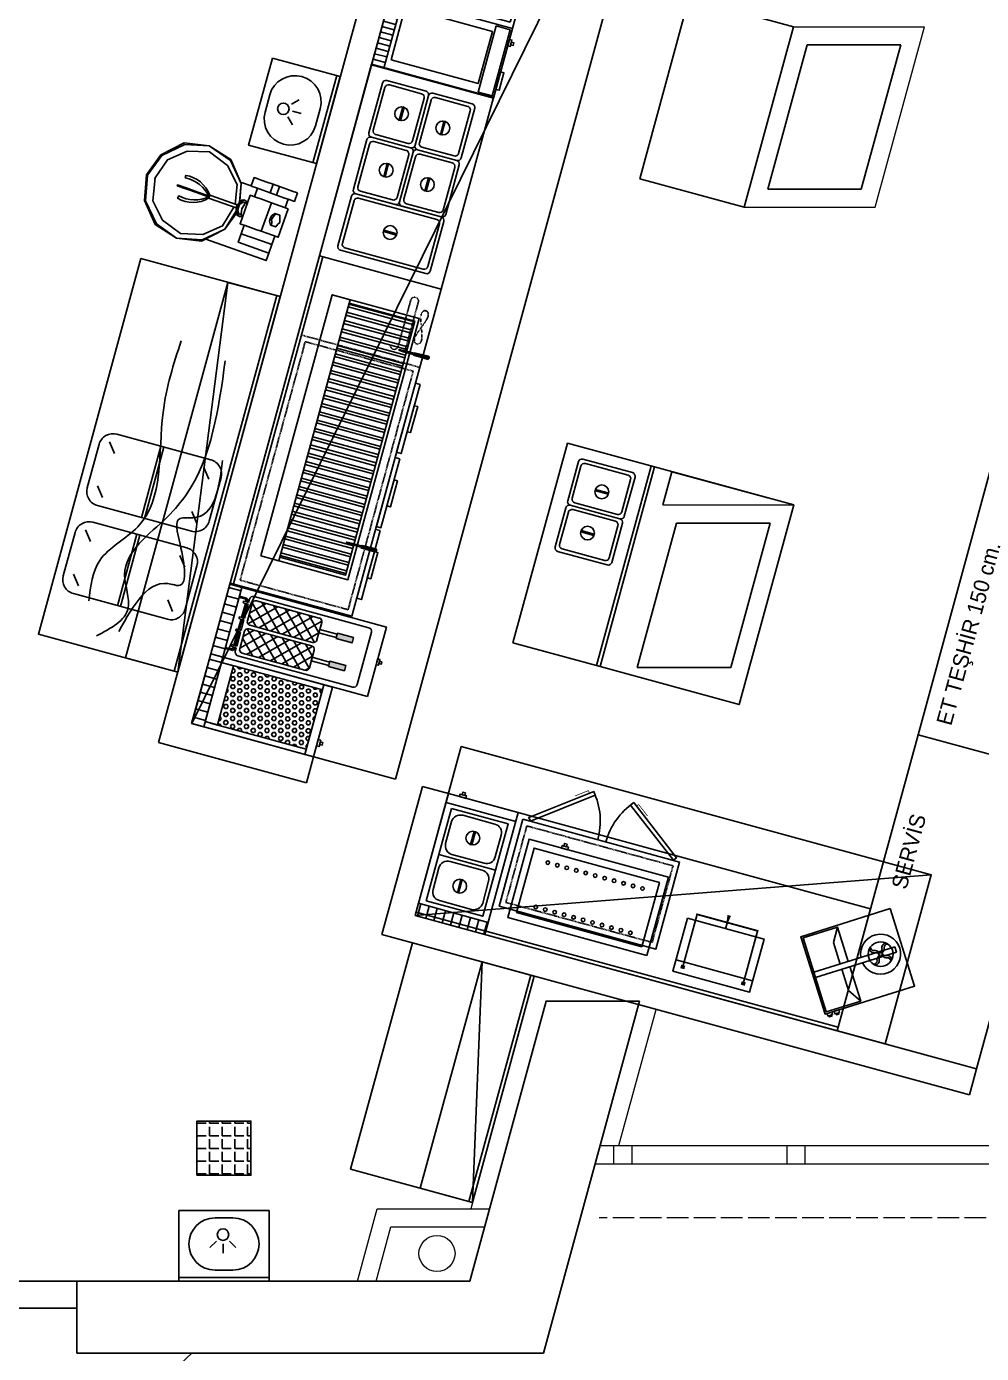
# Model space of a CAD drawing. Header units: millimetres. Extents: x 24907 to 30960, y 3978 to 9944.
# Drawn here: x 27690 to 28219, y 7959 to 8694 of the extents above; entities that cross this region are included whole.
import ezdxf
from ezdxf.enums import TextEntityAlignment as Align

# ---------------------------------------------------------------- set-up
doc = ezdxf.new("R2010")
doc.units = ezdxf.units.MM
for name, pattern in [('ACAD_ISO02W100', [15, 12, -3]), ('DASHED', [0.75, 0.5, -0.25]), ('DOT', [6.35, 0, -6.35])]:
    doc.linetypes.add(name, pattern=pattern)
for name, color, linetype, lineweight in [('dv', 1, 'Continuous', 20), ('iz', 241, 'DOT', 13), ('kl', 5, 'Continuous', 25), ('kpl', 210, 'Continuous', 13), ('PN', 90, 'Continuous', 9), ('yagmuriniş', 70, 'Continuous', 9)]:
    doc.layers.add(name, color=color, linetype=linetype, lineweight=lineweight)
doc.layers.add('HG-001 Duvar', color=6, linetype='Continuous')
doc.layers.add('S2000-002 Çizgi', color=7, linetype='Continuous')
doc.styles.add('TAKSİM', font='GOTHIC.TTF', dxfattribs={"height": 20})
pattern_1 = [(45, (-3543.4763, -4976.5224), (-3.367596, 3.367596), []), (135, (-3543.4763, -4976.5224), (-3.367596, -3.367596), [])]

# ---------------------------------------------------------------- blocks, each defined once
blk = doc.blocks.new('A$C65ED232B')
at = {"layer": 'S2000-002 Çizgi', "linetype": 'ByBlock', "flags": 128}
for points in [[(77.3, 42.7), (72.9, 57.8), (58.7, 73), (39.1, 77.4), (19.6, 73), (5.3, 57.8), (0, 38.2), (5.3, 19.6), (19.6, 4.4), (39.1, 0), (20.5, 5.3), (6.2, 19.6), (0.9, 38.2), (6.2, 57.8), (20.5, 72), (39.1, 77.4), (58.7, 72), (72.9, 57.8), (76.4, 41.8)], [(7.1, 38.2), (11.5, 56), (24, 67.6), (40.9, 73), (57.8, 67.6), (70.2, 56)], [(86.3, 57.8), (86.3, 56.9)], [(112, 56.9), (104, 56.9), (94.2, 56.9), (86.3, 56.9)], [(112, 56.9), (104, 56.9), (94.2, 56.9), (86.3, 56.9)], [(112, 57.8), (112, 56.9)], [(76.4, 38.2), (77.3, 40.9), (78.2, 43.6), (80.9, 44.5), (79.1, 44.5), (77.3, 43.6), (76.4, 40.9), (75.5, 38.2)], [(77.3, 38.2), (77.3, 40), (79.1, 42.7), (80.9, 42.7)], [(82.7, 31.1), (80.9, 33.8), (80, 38.2), (80.9, 41.8), (82.7, 44.5)], [(81.8, 43.6), (80.9, 44.5)], [(82.7, 25.8), (83.5, 25.8), (87.1, 25.8), (91.6, 25.8), (96, 25.8), (100.5, 25.8), (100.5, 49.8), (114.7, 49.8), (100.5, 49.8), (96, 49.8), (91.6, 49.8), (87.1, 49.8), (83.5, 49.8), (82.7, 49.8)], [(100.5, 49.8), (96, 49.8), (91.6, 49.8), (87.1, 49.8), (83.5, 49.8), (82.7, 49.8), (82.7, 25.8), (83.5, 25.8), (87.1, 25.8), (91.6, 25.8), (96, 25.8), (100.5, 25.8)], [(108.5, 32.9), (110.2, 32.9), (111.1, 35.6), (112, 38.2), (111.1, 40), (110.2, 42.7), (108.5, 42.7), (106.7, 42.7), (105.8, 42.7), (104, 40), (104, 38.2), (104, 35.6), (105.8, 32.9), (106.7, 32.9)], [(108.5, 42.7), (106.7, 42.7), (105.8, 40), (104.9, 38.2)], [(114.7, 25.8), (114.7, 49.8)], [(70.2, 21.4), (57.8, 9.8), (40.9, 4.4), (24, 9.8), (11.5, 21.4), (7.1, 38.2), (7.1, 39.1)], [(25.8, 37.4), (32.9, 37.4), (42.7, 37.4), (52.5, 37.4), (42.7, 37.4), (32.9, 37.4), (25.8, 37.4), (25.8, 38.2)], [(76.4, 33.8), (72.9, 19.6), (58.7, 5.3), (39.1, 0), (58.7, 4.4), (72.9, 19.6), (76.4, 32.9)], [(75.5, 39.1), (53.3, 39.1), (52.5, 39.1), (52.5, 38.2), (52.5, 37.4), (52.5, 36.5), (53.3, 36.5), (75.5, 36.5)], [(75.5, 37.4), (75.5, 38.2), (76.4, 34.7), (77.3, 32), (79.1, 31.1), (80.9, 31.1), (78.2, 32), (77.3, 34.7), (76.4, 38.2), (76.4, 37.4)], [(80.9, 32.9), (79.1, 32.9), (77.3, 35.6), (77.3, 38.2), (77.3, 37.4)], [(80, 38.2), (80, 37.4)], [(80.9, 31.1), (81.8, 32)], [(106.7, 32.9), (105.8, 35.6), (104.9, 38.2), (104.9, 37.4)], [(80.9, 18.7), (81.8, 18.7), (85.4, 18.7), (90.7, 18.7), (96.9, 18.7), (102.2, 18.7), (108.5, 18.7), (113.8, 18.7), (116.5, 18.7), (117.3, 18.7), (116.5, 18.7), (113.8, 18.7), (108.5, 18.7), (102.2, 18.7)], [(96.9, 11.6), (96.9, 18.7), (90.7, 18.7), (85.4, 18.7), (81.8, 18.7), (80.9, 18.7), (80.9, 11.6), (81.8, 11.6), (85.4, 11.6), (90.7, 11.6), (96.9, 11.6), (102.2, 11.6), (108.5, 11.6), (113.8, 11.6), (116.5, 11.6)], [(80.9, 11.6), (81.8, 11.6), (85.4, 11.6), (90.7, 11.6), (96.9, 11.6), (102.2, 11.6)], [(116.5, 11.6), (113.8, 11.6), (108.5, 11.6), (102.2, 11.6), (102.2, 18.7), (96.9, 18.7)], [(117.3, 11.6), (117.3, 18.7)]]:
    blk.add_lwpolyline(points, dxfattribs=at)
for points in [[(61.3, 70.3), (112, 70.3)], [(86.3, 56.9), (86.3, 64), (112, 64), (112, 56.9), (112, 64), (86.3, 64)], [(112, 70.3), (112, 64)], [(73.8, 39.1), (70.2, 56)], [(86.3, 56.9), (86.3, 57.8)], [(86.3, 49.8), (86.3, 56.9)], [(112, 56.9), (112, 57.8)], [(112, 56.9), (112, 49.8)], [(25.8, 38.2), (32.9, 38.2), (42.7, 38.2), (52.5, 38.2), (42.7, 38.2), (32.9, 38.2)], [(70.2, 21.4), (73.8, 36.5)], [(108.5, 32.9), (106.7, 32.9)], [(86.3, 18.7), (86.3, 25.8)], [(114.7, 25.8), (100.5, 25.8)], [(112, 25.8), (112, 18.7)], [(80.9, 18.7), (72.9, 18.7)], [(117.3, 11.6), (116.5, 11.6)]]:
    blk.add_lwpolyline(points, close=True, dxfattribs=at)
for points in [[(52.5, 39.1), (52.5, 37.8, 0.235134), (29.6, 45.4), (29.3, 47.4, -0.269873)], [(52.5, 36.5), (52.5, 37.8, -0.235134), (29.6, 30.2), (29.3, 28.2, 0.269873)]]:
    blk.add_lwpolyline(points, format="xyb", close=True, dxfattribs=at)
blk = doc.blocks.new('A$C44ED2BE3')
for p, q in [((5.1, 64.76), (10.67, 60.43)), ((30.47, 64.76), (36.04, 60.43)), ((0, 36.71), (41, 36.71)), ((0, 35), (41, 35)), ((5.1, 10.65), (10.67, 6.33)), ((30.47, 10.65), (36.04, 6.33))]:
    blk.add_line(p, q)
blk.add_lwpolyline([(8, 0), (33, 0, 0.414214), (41, 8), (41, 62, 0.414214), (33, 70), (8, 70, 0.414214), (0, 62), (0, 8, 0.414214)], format="xyb", close=True)
blk = doc.blocks.new('A$C23AD12AD')
at = {"layer": 'S2000-002 Çizgi'}
for p, q in [((0, 39), (50, 39)), ((0, 37), (50, 37)), ((20.08, 33), (29.92, 33)), ((25.53, 18.48), (25.53, 23.48)), ((21.86, 16.96), (18.33, 20.5)), ((29.2, 16.96), (32.74, 20.5)), ((0, 0), (50, 0)), ((20.08, 4), (29.92, 4))]:
    blk.add_line(p, q, dxfattribs=at)
blk.add_lwpolyline([(0, 0), (50, 0), (50, 39), (0, 39)], close=True, dxfattribs=at)
blk.add_circle((25.53, 13.29), 3.19, dxfattribs=at)
for centre, start, end in [((20.08, 18.5), 90, 270), ((29.92, 18.5), 270, 90)]:
    blk.add_arc(centre, 14.5, start, end, dxfattribs=at)
blk = doc.blocks.new('A$C2833593F')
at = {"layer": 'S2000-002 Çizgi'}
for points in [[(0, 0), (45, 0), (45, 52), (0, 52)], [(21, 4), (24, 4), (24, 51), (21, 51)], [(45, 48.12), (46.47, 48.12), (46.47, 50.79), (45, 50.79)], [(45, 44.09), (46.47, 44.09), (46.47, 46.76), (45, 46.76)], [(46.47, 48.79), (47.2, 48.79), (47.2, 50.12), (46.47, 50.12)], [(46.47, 44.75), (47.2, 44.75), (47.2, 46.09), (46.47, 46.09)]]:
    blk.add_lwpolyline(points, close=True, dxfattribs=at)
for points in [[(24, 31), (44, 31), (44, 51), (1, 51), (1, 31), (21, 31)], [(1, 31), (8.58, 35.72), (21, 35.72)], [(44, 31), (36.42, 35.72), (24, 35.72)]]:
    blk.add_lwpolyline(points, dxfattribs=at)
for points in [[(17.15, 16.88, -0.42543), (19.51, 15.65, 0.337252), (21.61, 13.3, -0.475845)], [(17.58, 17.47, -0.499875), (20.84, 15.4, 0.298072), (22.16, 13.65, 0.325205)], [(26.7, 18.03, -0.42543), (25.46, 15.67, 0.337252), (23.12, 13.57, -0.475845)], [(27.29, 17.61, -0.499875), (25.22, 14.34, 0.298072), (23.47, 13.02, 0.325205)], [(17.71, 7.76, -0.499875), (19.78, 11.03, 0.298072), (21.53, 12.34, 0.325205)], [(18.3, 7.33, -0.42543), (19.54, 9.69, 0.337252), (21.88, 11.79, -0.475845)], [(27.42, 7.89, -0.499875), (24.15, 9.96, 0.298072), (22.84, 11.71, 0.325205)], [(27.85, 8.48, -0.42543), (25.49, 9.72, 0.337252), (23.39, 12.07, -0.475845)]]:
    blk.add_lwpolyline(points, format="xyb", dxfattribs=at)
at = {"layer": 'S2000-002 Çizgi', "const_width": 0.25}
blk.add_lwpolyline([(22.24, 12.41, 1), (22.76, 12.95, 1)], format="xyb", close=True, dxfattribs=at)
at = {"layer": 'S2000-002 Çizgi'}
for radius in [6.87, 1.04]:
    blk.add_circle((22.5, 12.68), radius, dxfattribs=at)
blk.add_arc((22.5, 12.68), 11.09, 97.76914, 82.22282, dxfattribs=at)
blk = doc.blocks.new('A$C1290354C')
for points in [[(0, 0), (80, 0), (80, 45), (0, 45)], [(4, 4), (76, 4), (76, 41), (4, 41)]]:
    blk.add_lwpolyline(points, close=True)
for centre in [(12.19, 35.24), (17.63, 35.24), (23.07, 35.24), (28.5, 35.24), (33.94, 35.24), (39.38, 35.24), (44.81, 35.24), (50.25, 35.24), (55.68, 35.24), (61.12, 35.24), (66.56, 35.24), (12.19, 9.76), (17.63, 9.76), (23.07, 9.76), (28.5, 9.76), (33.94, 9.76), (39.38, 9.76), (44.81, 9.76), (50.25, 9.76), (55.68, 9.76), (61.12, 9.76), (66.56, 9.76)]:
    blk.add_circle(centre, 1)
at = {"layer": 'S2000-002 Çizgi'}
for points in [[(61.43, 45), (57.78, 45), (57.78, 46.46), (61.43, 46.46)], [(60.46, 46.46), (59, 46.46), (59, 47.92), (60.46, 47.92)]]:
    blk.add_lwpolyline(points, close=True, dxfattribs=at)
blk = doc.blocks.new('A$C67BA2794')
at = {"layer": 'S2000-002 Çizgi'}
blk.add_lwpolyline([(0, 7.57), (44, 7.57), (44, 38.03), (0, 38.03)], close=True, dxfattribs=at)
blk.add_lwpolyline([(44, 31.48), (0, 31.48)], dxfattribs=at)
for points, const_width in [([(3.46, 34.35), (5.8, 34.35)], 2), ([(4.63, 34.03), (4.63, 4.11), (22, 4.11)], 1), ([(39.37, 34.03), (39.37, 4.11), (22, 4.11)], 1), ([(40.54, 34.35), (38.2, 34.35)], 2)]:
    blk.add_lwpolyline(points, dxfattribs=dict(at, const_width=const_width))
blk.add_lwpolyline([(21.94, 7.48, 1, 1, 0), (21.94, 3.72, 1, 2, 0), (21.94, 0, 2, 2, 0)], format="xyseb", dxfattribs=at)
blk = doc.blocks.new('A$C1D5611CB')
at = {"layer": 'S2000-002 Çizgi'}
h = blk.add_hatch(dxfattribs=at)
h.set_pattern_fill('ANSI31', color=256, scale=1.5, angle=45, style=0)
h.set_pattern_definition([(90, (-3928.432, -4962.946), (-4.7625, 9e-16), [])])
h.paths.add_polyline_path([(40, 65.92), (40, 72.92), (0, 72.92), (0, 65.92)])
blk.add_line((0, 7.92), (40, 7.92), dxfattribs=at)
for points in [[(0, 2.92), (40, 2.92), (40, 72.92), (0, 72.92)], [(0, 72.92), (40, 72.92), (40, 65.92), (0, 65.92)], [(3.75, 63.42), (3.75, 36.92), (36.25, 36.92), (36.25, 63.42)], [(19.93, 46.98), (19.93, 54.48), (19.18, 54.48), (19.18, 46.98)], [(3.75, 10.42), (3.75, 36.92), (36.25, 36.92), (36.25, 10.42)], [(19.93, 26.85), (19.93, 19.36), (19.18, 19.36), (19.18, 26.85)], [(9.94, 2.92), (6.3, 2.92), (6.3, 1.46), (9.94, 1.46)], [(8.98, 1.46), (7.52, 1.46), (7.52, 0), (8.98, 0)]]:
    blk.add_lwpolyline(points, close=True, dxfattribs=at)
for points in [[(5.75, 56.42), (5.75, 43.92, 0.414214), (10.75, 38.92), (29.25, 38.92, 0.414214), (34.25, 43.92), (34.25, 56.42, 0.414214), (29.25, 61.42), (10.75, 61.42, 0.414214)], [(5.75, 17.42), (5.75, 29.92, -0.414214), (10.75, 34.92), (29.25, 34.92, -0.414214), (34.25, 29.92), (34.25, 17.42, -0.414214), (29.25, 12.42), (10.75, 12.42, -0.414214)]]:
    blk.add_lwpolyline(points, format="xyb", close=True, dxfattribs=at)
for centre in [(19.53, 50.73), (19.53, 23.11)]:
    blk.add_circle(centre, 3.82, dxfattribs=at)
blk = doc.blocks.new('A$C22C17020')
at = {"layer": 'S2000-002 Çizgi'}
for points in [[(125.12, 38.75), (125.12, 88.75), (35.12, 88.75), (35.12, 38.75)], [(68.38, 13.67), (37.36, 36.89), (38.75, 38.75), (69.78, 15.53)], [(91.38, 13.54), (122.29, 36.89), (120.89, 38.75), (89.97, 15.39)]]:
    blk.add_lwpolyline(points, close=True, dxfattribs=at)
at = {"layer": 'S2000-002 Çizgi', "linetype": 'DASHED'}
blk.add_lwpolyline([(122.12, 85.75), (38.12, 85.75), (38.12, 41.75), (122.12, 41.75)], close=True, dxfattribs=at)
at = {"layer": 'S2000-002 Çizgi'}
blk.add_lwpolyline([(125.12, 86.75), (125.12, 38.75)], dxfattribs=at)
at = {"layer": 'S2000-002 Çizgi', "const_width": 0.387}
for points in [[(66.34, 15.2), (65.44, 14), (60.32, 17.84), (59.01, 18.82)], [(93.41, 15.07), (94.31, 13.88), (99.42, 17.74), (100.73, 18.72)]]:
    blk.add_lwpolyline(points, dxfattribs=at)
at = {"layer": 'S2000-002 Çizgi'}
for centre, start, end in [((38.75, 38.75), 319.75503, 0), ((120.89, 38.75), 180, 220.50921)]:
    blk.add_arc(centre, 38.75, start, end, dxfattribs=at)
blk = doc.blocks.new('A$C3BAA747B')
at = {"layer": 'S2000-002 Çizgi'}
h = blk.add_hatch(dxfattribs=at)
h.set_pattern_fill('ANSI32', color=256, scale=0.5, angle=45, style=0)
h.set_pattern_definition([(90, (-7467.904, -3208.932), (-4.7625, 9e-16), []), (90, (-7466.3166, -3207.3445), (-4.7625, 9e-16), [])])
h.paths.add_polyline_path([(173, 12.99), (173, 50.7), (27.05, 50.7), (27.05, 12.99)])
h = blk.add_hatch(dxfattribs=at)
h.set_pattern_fill('ANSI32', color=256, style=0)
h.set_pattern_definition([(135, (4305.5826, -7757.06716), (0.265165043, 0.265165043), []), (135, (4305.40583, -7757.06716), (0.265165043, 0.265165043), [])])
h.paths.add_polyline_path([(43.98, 7.9), (45.36, 7.9), (45.39, 6.9), (43.95, 6.9)])
h.paths.add_polyline_path([(44.01, 8.72), (44.32, 8.72), (44.32, 14.52), (44.41, 15.9), (44.93, 15.9), (45.02, 14.52), (45.02, 8.72), (45.33, 8.72), (45.36, 7.9), (43.98, 7.9)])
h.paths.add_polyline_path([(43.88, 4.9), (45.46, 4.9), (45.6, 0.76, -0.437405), (44.9, 0), (44.44, 0, -0.437405), (43.74, 0.76)])
h.paths.add_polyline_path([(43.95, 6.9), (45.39, 6.9), (45.46, 4.9), (43.88, 4.9)])
h.paths.add_polyline_path([(44.48, 17.19), (44.86, 17.19), (44.93, 15.9), (44.41, 15.9)])
h = blk.add_hatch(dxfattribs=at)
h.set_pattern_fill('ANSI32', color=256, style=0)
h.set_pattern_definition([(45, (-4105.58263, -7757.06716), (-0.265165043, 0.265165043), []), (45, (-4105.40585, -7757.06716), (-0.265165043, 0.265165043), [])])
h.paths.add_polyline_path([(156.02, 7.9), (154.64, 7.9), (154.61, 6.9), (156.05, 6.9)])
h.paths.add_polyline_path([(155.99, 8.72), (155.68, 8.72), (155.68, 14.52), (155.59, 15.9), (155.07, 15.9), (154.98, 14.52), (154.98, 8.72), (154.67, 8.72), (154.64, 7.9), (156.02, 7.9)])
h.paths.add_polyline_path([(156.12, 4.9), (154.54, 4.9), (154.4, 0.76, 0.437405), (155.1, 0), (155.56, 0, 0.437405), (156.26, 0.76)])
h.paths.add_polyline_path([(156.05, 6.9), (154.61, 6.9), (154.54, 4.9), (156.12, 4.9)])
h.paths.add_polyline_path([(155.52, 17.19), (155.14, 17.19), (155.07, 15.9), (155.59, 15.9)])
for p, q in [((44.32, 14.52), (44.48, 17.19)), ((44.85, 17.19), (44.48, 17.19)), ((44.49, 17.19), (44.86, 17.19)), ((45.02, 14.52), (44.86, 17.19)), ((154.98, 14.52), (155.14, 17.19)), ((155.51, 17.19), (155.14, 17.19)), ((155.15, 17.19), (155.52, 17.19)), ((155.68, 14.52), (155.52, 17.19)), ((43.74, 0.76), (44.01, 8.72)), ((44.01, 8.72), (44.32, 8.72)), ((44.32, 8.72), (44.32, 14.52)), ((45.02, 8.72), (45.02, 14.52)), ((45.02, 8.72), (45.33, 8.72)), ((45.33, 8.72), (45.02, 8.72)), ((45.33, 8.72), (45.6, 0.76)), ((45.6, 0.76), (45.33, 8.72)), ((154.4, 0.76), (154.67, 8.72)), ((154.67, 8.72), (154.4, 0.76)), ((154.67, 8.72), (154.98, 8.72)), ((154.98, 8.72), (154.67, 8.72)), ((154.98, 8.72), (154.98, 14.52)), ((155.68, 8.72), (155.68, 14.52)), ((155.99, 8.72), (155.68, 8.72)), ((156.26, 0.76), (155.99, 8.72)), ((44.9, 0), (44.44, 0)), ((44.44, 0), (44.9, 0)), ((155.56, 0), (155.1, 0)), ((155.1, 0), (155.56, 0))]:
    blk.add_line(p, q, dxfattribs=at)
for points in [[(25, 60.99), (175, 60.99), (175, 10.99), (25, 10.99)], [(25, 60.99), (175, 60.99), (175, 50.7), (25, 50.7)], [(27.05, 50.7), (173, 50.7), (173, 12.99), (27.05, 12.99)]]:
    blk.add_lwpolyline(points, close=True, dxfattribs=at)
for centre, start, end in [((44.44, 0.71), 175.50083, 270), ((44.9, 0.71), 270, 4.49917), ((44.9, 0.71), 270, 4.49917), ((155.1, 0.71), 175.50083, 270), ((155.1, 0.71), 175.50083, 270), ((155.56, 0.71), 270, 4.49917)]:
    blk.add_arc(centre, 0.706, start, end, dxfattribs=at)
blk = doc.blocks.new('A$C604B7618')
at = {"layer": 'S2000-002 Çizgi'}
blk.add_lwpolyline([(0, 30.57), (30.57, 30.57), (30.57, 0), (0, 0), (0, 30.57)], dxfattribs=at)
blk.add_lwpolyline([(15.55, 29.52), (15.55, 23.44, -0.414214), (15.34, 23.23), (15.23, 23.23, -0.414214), (15.02, 23.44), (15.02, 29.52), (2.68, 29.52, 0.668179), (2.31, 28.63), (10.81, 20.13, -0.810443), (10.38, 19.82), (1.59, 28.61, 0.668179), (1.05, 28.39), (1.05, 15.55), (7.13, 15.55, -0.414214), (7.34, 15.34), (7.34, 15.23, -0.414214), (7.13, 15.02), (1.05, 15.02), (1.05, 2.68, 0.668179), (1.94, 2.31), (10.43, 10.81, -0.810443), (10.75, 10.38), (1.96, 1.59, 0.668179), (2.18, 1.05), (15.02, 1.05), (15.02, 7.13, -0.414214), (15.23, 7.34), (15.34, 7.34, -0.414214), (15.55, 7.13), (15.55, 1.05), (27.88, 1.05, 0.668179), (28.26, 1.94), (19.76, 10.43, -0.810443), (20.19, 10.75), (28.98, 1.96, 0.668179), (29.52, 2.18), (29.52, 15.02), (23.44, 15.02, -0.414214), (23.23, 15.23), (23.23, 15.34, -0.414214), (23.44, 15.55), (29.52, 15.55), (29.52, 28.39, 0.668179), (28.98, 28.61), (20.19, 19.82, -0.810443), (19.76, 20.13), (28.26, 28.63, 0.668179), (27.88, 29.52)], format="xyb", close=True, dxfattribs=at)
for radius in [10.75, 5.66, 2.6]:
    blk.add_circle((15.28, 13.8), radius, dxfattribs=at)
blk = doc.blocks.new('A$C75D42FA3')
at = {"layer": 'S2000-002 Çizgi'}
h = blk.add_hatch(dxfattribs=at)
h.set_pattern_fill('ANSI31', color=256, scale=1.5, angle=45, style=0)
h.set_pattern_definition([(90, (-2508.419, -6411.801), (-4.7625, 9e-16), [])])
h.paths.add_polyline_path([(40, 66.92), (40, 73.92), (0, 73.92), (0, 66.92)])
for points in [[(0, 3.92), (40, 3.92), (40, 73.92), (0, 73.92)], [(40, 66.92), (0, 66.92), (0, 73.92), (40, 73.92)], [(3, 5.92), (37, 5.92), (37, 66.92), (3, 66.92)], [(16.98, 2.92), (13.33, 2.92), (13.33, 1.46), (16.98, 1.46)], [(16.01, 1.46), (14.55, 1.46), (14.55, 0), (16.01, 0)], [(23.02, 2.92), (26.67, 2.92), (26.67, 1.46), (23.02, 1.46)], [(23.99, 1.46), (25.45, 1.46), (25.45, 0), (23.99, 0)]]:
    blk.add_lwpolyline(points, close=True, dxfattribs=at)
at = {"layer": 'S2000-002 Çizgi', "xscale": -0.8999999999996362, "yscale": 0.8999999999996362, "zscale": 0.9}
blk.add_blockref('A$C604B7618', (34, 37.4), dxfattribs=at)
at = {"layer": 'S2000-002 Çizgi', "xscale": 0.8999999999996362, "yscale": 0.8999999999996362, "zscale": 0.8999999999996362, "rotation": 180}
blk.add_blockref('A$C604B7618', (34, 36.06), dxfattribs=at)
blk = doc.blocks.new('A$C10DD08F9')
at = {"layer": 'S2000-002 Çizgi'}
h = blk.add_hatch(dxfattribs=at)
h.set_pattern_fill('ANSI31', color=256, scale=1.5, angle=45, style=0)
h.set_pattern_definition([(90, (-3928.432, -4962.946), (-4.7625, 9e-16), [])])
h.paths.add_polyline_path([(40, 65.92), (40, 72.92), (0, 72.92), (0, 65.92)])
h = blk.add_hatch(dxfattribs=at)
h.set_pattern_fill('HEX', color=256, scale=0.4, angle=45, style=0)
h.set_pattern_definition([(45, (-4118.8184, -4991.2078), (-1.5554256, 1.5554256), [1.27, -2.54]), (165, (-4118.8184, -4991.2078), (-0.5693253, -2.1247509), [1.27, -2.54]), (105, (-4117.9204, -4990.3098), (-2.1247509, -0.5693253), [1.27, -2.54])])
h.paths.add_polyline_path([(37, 58.92), (3, 58.92), (3, 7.92), (37, 7.92)])
blk.add_line((0, 7.92), (40, 7.92), dxfattribs=at)
for points in [[(0, 2.92), (40, 2.92), (40, 72.92), (0, 72.92)], [(0, 72.92), (40, 72.92), (40, 65.92), (0, 65.92)], [(3, 58.92), (37, 58.92), (37, 65.92), (3, 65.92)], [(9.94, 2.92), (6.3, 2.92), (6.3, 1.46), (9.94, 1.46)], [(8.98, 1.46), (7.52, 1.46), (7.52, 0), (8.98, 0)]]:
    blk.add_lwpolyline(points, close=True, dxfattribs=at)
blk.add_lwpolyline([(3, 62.92), (3, 7.92), (37, 7.92), (37, 62.92)], dxfattribs=at)
blk = doc.blocks.new('A$C606A0E10')
at = {"layer": 'S2000-002 Çizgi'}
h = blk.add_hatch(dxfattribs=at)
h.set_pattern_fill('ANSI31', color=256, scale=25, angle=45, style=0)
h.set_pattern_definition([(90, (-3683, -7890.5476), (-3.125, 7e-16), [])])
h.paths.add_polyline_path([(0, 72.92), (0, 65.92), (40, 65.92), (40, 72.92)])
for points in [[(0, 2.92), (40, 2.92), (40, 72.92), (0, 72.92)], [(0, 72.92), (40, 72.92), (40, 65.92), (0, 65.92)], [(5.53, 63.21), (35.53, 63.21), (35.53, 13.21), (5.53, 13.21)], [(1, 11.92), (39, 11.92), (39, 3.92), (1, 3.92)], [(5, 2.92), (15, 2.92), (15, 0.92), (5, 0.92)], [(30.06, 2.92), (33.7, 2.92), (33.7, 1.46), (30.06, 1.46)], [(31.02, 1.46), (32.48, 1.46), (32.48, 0), (31.02, 0)]]:
    blk.add_lwpolyline(points, close=True, dxfattribs=at)
blk = doc.blocks.new('A$C537127FE')
at = {"layer": 'S2000-002 Çizgi'}
h = blk.add_hatch(dxfattribs=at)
h.set_pattern_fill('ANSI31', color=256, scale=1.5, angle=45, style=0)
h.set_pattern_definition([(90, (-3458.603, -4973.7387), (-4.7625, 9e-16), [])])
h.paths.add_polyline_path([(0, 92.62), (0, 85.62), (40, 85.62), (40, 92.62)])
h = blk.add_hatch(color=256, dxfattribs=at)
h.paths.add_polyline_path([(35, 81.8), (35, 82.44), (35, 85.62), (34.36, 85.62), (34.36, 82.44, -0.414214), (33.36, 81.44), (33, 81.44), (33, 80.8), (34, 80.8, 0.414214)])
h.paths.add_polyline_path([(32, 81.44), (24, 81.44), (24, 80.8), (32, 80.8)])
h.paths.add_polyline_path([(23, 81.44), (17, 81.44), (17, 80.8), (23, 80.8)])
h.paths.add_polyline_path([(16, 81.44), (8, 81.44), (8, 80.8), (16, 80.8)])
h.paths.add_polyline_path([(5.64, 82.44), (5.64, 85.62), (5, 85.62), (5, 81.8, 0.414214), (6, 80.8), (6.64, 80.8), (7, 80.8), (7, 81.44), (6.64, 81.44, -0.414214)])
h = blk.add_hatch(dxfattribs=at)
h.set_pattern_fill('ANSI37', color=256, scale=1.5, style=0)
h.set_pattern_definition(pattern_1)
h.paths.add_polyline_path([(19, 75.84, 0.414214), (17, 77.84), (7, 77.84, 0.414214), (5, 75.84), (5, 39.84, 0.414214), (7, 37.84), (17, 37.84, 0.414214), (19, 39.84)])
h = blk.add_hatch(dxfattribs=at)
h.set_pattern_fill('ANSI37', color=256, scale=1.5, style=0)
h.set_pattern_definition(pattern_1)
h.paths.add_polyline_path([(35, 75.84, 0.414214), (33, 77.84), (23, 77.84, 0.414214), (21, 75.84), (21, 39.84, 0.414214), (23, 37.84), (33, 37.84, 0.414214), (35, 39.84)])
for points in [[(10.49, 27.84), (13.51, 27.84), (13.51, 18.68), (10.49, 18.68)], [(26.49, 27.84), (29.51, 27.84), (29.51, 18.68), (26.49, 18.68)]]:
    blk.add_hatch(color=256, dxfattribs=at).paths.add_polyline_path(points)
for p, q in [((5, 81.8), (5, 85.62)), ((5, 85.62), (5.64, 85.62)), ((5.64, 85.62), (5.64, 82.44)), ((6.64, 81.44), (7, 81.44)), ((7, 79.84), (7, 82.32)), ((8, 79.84), (8, 82.32)), ((8, 81.44), (16, 81.44)), ((16, 79.84), (16, 82.32)), ((17, 79.84), (17, 82.32)), ((17, 81.44), (23, 81.44)), ((23, 79.84), (23, 82.32)), ((24, 79.84), (24, 82.32)), ((24, 81.44), (32, 81.44)), ((32, 79.84), (32, 82.32)), ((33, 79.84), (33, 82.32)), ((33, 81.44), (33.36, 81.44)), ((34.36, 85.62), (34.36, 82.44)), ((35, 85.62), (34.36, 85.62)), ((35, 82.44), (35, 85.62)), ((35, 82.44), (35, 81.8)), ((6.64, 80.8), (6, 80.8)), ((7, 80.8), (6.64, 80.8)), ((16, 80.8), (8, 80.8)), ((23, 80.8), (17, 80.8)), ((32, 80.8), (24, 80.8)), ((34, 80.8), (33, 80.8))]:
    blk.add_line(p, q, dxfattribs=at)
for points in [[(0, 2.62), (40, 2.62), (40, 92.62), (0, 92.62)], [(0, 92.62), (40, 92.62), (40, 85.62), (0, 85.62)], [(11, 37.84), (11, 27.84), (13, 27.84), (13, 37.84)], [(29, 37.84), (29, 27.84), (27, 27.84), (27, 37.84)], [(10.49, 27.84), (13.51, 27.84), (13.51, 18.68), (10.49, 18.68)], [(26.49, 27.84), (29.51, 27.84), (29.51, 18.68), (26.49, 18.68)], [(18.36, 2.62), (21.64, 2.62), (21.64, 1.31), (18.36, 1.31)], [(19.34, 1.31), (20.66, 1.31), (20.66, 0), (19.34, 0)]]:
    blk.add_lwpolyline(points, close=True, dxfattribs=at)
for points in [[(35, 9.84), (5, 9.84, -0.414214), (3, 11.84), (3, 77.84, -0.414214), (5, 79.84), (7, 79.84)], [(33, 79.84), (35, 79.84, -0.414214), (37, 77.84), (37, 11.84, -0.414214), (35, 9.84), (29, 9.84)]]:
    blk.add_lwpolyline(points, format="xyb", dxfattribs=at)
for points in [[(7, 77.84), (17, 77.84, -0.414214), (19, 75.84), (19, 39.84, -0.414214), (17, 37.84), (7, 37.84, -0.414214), (5, 39.84), (5, 75.84, -0.414214)], [(33, 77.84), (23, 77.84, 0.414214), (21, 75.84), (21, 39.84, 0.414214), (23, 37.84), (33, 37.84, 0.414214), (35, 39.84), (35, 75.84, 0.414214)]]:
    blk.add_lwpolyline(points, format="xyb", close=True, dxfattribs=at)
for points in [[(8, 79.84), (16, 79.84)], [(17, 79.84), (23, 79.84)], [(24, 79.84), (32, 79.84)]]:
    blk.add_lwpolyline(points, dxfattribs=at)
for centre, radius, start, end in [((6, 81.8), 1, 180, 270), ((6.64, 82.44), 1, 180, 270), ((7.5, 82.32), 0.5, 0, 180), ((16.5, 82.32), 0.5, 0, 180), ((23.5, 82.32), 0.5, 0, 180), ((32.5, 82.32), 0.5, 0, 180), ((33.36, 82.44), 1, 270, 0), ((34, 81.8), 1, 270, 0)]:
    blk.add_arc(centre, radius, start, end, dxfattribs=at)
blk = doc.blocks.new('A$C469D6A64')
at = {"layer": 'S2000-002 Çizgi'}
blk.add_line((188, 72.6), (0, 72.6), dxfattribs=at)
for points in [[(188, 4.6), (188, 74.6), (0, 74.6), (0, 4.6)], [(49.95, 1.96), (10.35, 1.96), (10.35, 4.6), (49.95, 4.6)], [(37.82, 1.96), (22.87, 1.96), (22.87, 0), (37.82, 0)], [(91.21, 1.96), (51.61, 1.96), (51.61, 4.6), (91.21, 4.6)], [(79.08, 1.96), (64.14, 1.96), (64.14, 0), (79.08, 0)], [(133.84, 1.96), (94.24, 1.96), (94.24, 4.6), (133.84, 4.6)], [(121.71, 1.96), (106.77, 1.96), (106.77, 0), (121.71, 0)]]:
    blk.add_lwpolyline(points, close=True, dxfattribs=at)
at = {"layer": 'S2000-002 Çizgi', "linetype": 'DASHED'}
blk.add_lwpolyline([(140, 69.6), (3, 69.6), (3, 7.6), (140, 7.6)], close=True, dxfattribs=at)
blk.add_lwpolyline([(143, 72.6), (143, 4.6)], dxfattribs=at)
for points in [[(177.67, 19.28), (151, 19.28, -1), (151, 23.63)], [(151, 14.93), (177.67, 14.93, 1), (177.67, 19.28)]]:
    blk.add_lwpolyline(points, format="xyb", dxfattribs=at)
at = {"layer": 'S2000-002 Çizgi', "linetype": 'DASHED', "ltscale": 0.1}
blk.add_lwpolyline([(171.56, 7.62), (170.1, 7.8), (168.4, 8.25), (166.54, 8.89), (164.59, 9.63), (162.64, 10.36), (160.78, 11), (159.07, 11.46), (157.62, 11.63), (156.47, 11.46), (155.66, 11), (155.17, 10.36), (155, 9.63), (155.17, 8.89), (155.66, 8.25), (156.47, 7.8), (157.62, 7.62), (159.07, 7.8), (160.78, 8.25), (162.64, 8.89), (164.59, 9.63), (166.54, 10.36), (168.4, 11), (170.1, 11.46), (171.56, 11.63), (172.7, 11.46), (173.52, 11), (174.01, 10.36), (174.17, 9.63), (174.01, 8.89), (173.52, 8.25), (172.7, 7.8)], close=True, dxfattribs=at)
blk = doc.blocks.new('A$C17F23A60')
at = {"layer": 'S2000-002 Çizgi'}
for points in [[(44.33, 48.74), (38.4, 27.04, -0.414214), (35.95, 25.63), (8.45, 33.14, -0.414214), (7.05, 35.6), (12.98, 57.3, -0.414214), (15.43, 58.71), (42.93, 51.2, -0.414214)], [(41.87, 47.34), (37, 29.49, -0.414214), (34.54, 28.09), (10.91, 34.54, -0.414214), (9.51, 37), (14.38, 54.85, -0.414214), (16.84, 56.25), (40.47, 49.8, -0.414214)], [(37.35, 23.18), (31.42, 1.47, -0.414214), (28.97, 0.07), (1.47, 7.58, -0.414214), (0.07, 10.03), (6, 31.74, -0.414214), (8.45, 33.14), (35.95, 25.63, -0.414214)], [(34.89, 21.78), (30.02, 3.93, -0.414214), (27.56, 2.53), (3.93, 8.98, -0.414214), (2.53, 11.44), (7.4, 29.28, -0.414214), (9.86, 30.69), (33.49, 24.23, -0.414214)]]:
    blk.add_lwpolyline(points, format="xyb", close=True, dxfattribs=at)
for points in [[(29.68, 39.94), (22.44, 41.91), (22.25, 41.19), (29.48, 39.22)], [(21.75, 17.12), (14.52, 19.09), (14.32, 18.37), (21.56, 16.4)]]:
    blk.add_lwpolyline(points, close=True, dxfattribs=at)
for centre in [(25.96, 40.54), (18.03, 17.72)]:
    blk.add_circle(centre, 3.82, dxfattribs=at)
blk = doc.blocks.new('A$C4383204F')
at = {"layer": 'S2000-002 Çizgi'}
for points in [[(51, 32.5), (2, 32.5, 0.414214), (0, 30.5), (0, 2, 0.414214), (2, 0), (51, 0, 0.414214), (53, 2), (53, 30.5, 0.414214)], [(49, 30.5), (4, 30.5, 0.414214), (2, 28.5), (2, 4, 0.414214), (4, 2), (49, 2, 0.414214), (51, 4), (51, 28.5, 0.414214)]]:
    blk.add_lwpolyline(points, format="xyb", close=True, dxfattribs=at)
blk.add_lwpolyline([(29.68, 16.18), (22.18, 16.18), (22.18, 15.43), (29.68, 15.43)], close=True, dxfattribs=at)
blk.add_circle((25.93, 15.78), 3.82, dxfattribs=at)
blk = doc.blocks.new('A$C4D486B03')
at = {"layer": 'S2000-002 Çizgi'}
blk.add_lwpolyline([(96.5, 106.12), (67.53, 0), (0, 18.44), (28.97, 124.55)], close=True, dxfattribs=at)
at = {"rotation": 90}
for p in [(86.13, 71.19), (77.57, 39.84)]:
    blk.add_blockref('A$C17F23A60', p, dxfattribs=at)
at = {"layer": 'S2000-002 Çizgi', "extrusion": (0, 0, -1), "zscale": -1, "rotation": 195.2714897075029}
blk.add_blockref('A$C4383204F', (-18.34, 53.34), dxfattribs=at)

msp = doc.modelspace()

# ---------------------------------------------------------------- hatches: boundary and pattern name
h = msp.add_hatch()
h.set_pattern_fill('ANGLE', color=256)
h.set_pattern_definition([(360, (-36924.727, 59209.897), (-2e-13, 6.985), [5.08, -1.905]), (90, (-36924.727, 59209.897), (-6.985, -2e-13), [5.08, -1.905])])
h.paths.add_polyline_path([(27814.27, 8057.92), (27814.27, 8087.92), (27784.27, 8087.92), (27784.27, 8057.92)])

# ---------------------------------------------------------------- linework, layer by layer
at = {"color": 1}
for p, q in [((27762.99, 8297.68), (28033.54, 9288.58)), ((27781.41, 8308.2), (28044.06, 9270.16)), ((27848.94, 8289.76), (27781.41, 8308.2)), ((27844.99, 8275.29), (27762.99, 8297.68)), ((27844.99, 8275.29), (27848.94, 8289.76))]:
    msp.add_line(p, q, dxfattribs=at)
for p, q in [((27781.41, 8308.2), (28052.67, 8857.49)), ((27894.28, 8277.38), (28052.67, 8857.49)), ((27801.51, 8552.65), (27773.65, 8336.72)), ((28228.21, 8463.95), (28183.98, 8301.94)), ((28005.78, 8340.26), (28035.98, 8450.88)), ((27894.28, 8277.38), (27781.41, 8308.2)), ((28183.98, 8301.94), (28139.2, 8137.95)), ((28183.98, 8301.94), (28261.15, 8280.87)), ((28261.15, 8280.87), (28183.98, 8301.94)), ((28216.38, 8116.87), (28261.15, 8280.87)), ((27886.87, 8191.29), (27909.26, 8273.29)), ((27909.26, 8273.29), (27923.73, 8269.34)), ((27905.29, 8201.81), (27923.73, 8269.34)), ((27905.29, 8201.81), (28191.3, 8224.27)), ((28139.2, 8137.95), (28157.64, 8205.47)), ((28216.38, 8116.87), (27905.29, 8201.81)), ((28212.43, 8102.4), (27886.87, 8191.29)), ((27937.01, 8042.84), (27942.31, 8176.15)), ((28139.2, 8137.95), (28216.38, 8116.87)), ((28212.43, 8102.4), (28216.38, 8116.87)), ((27617.82, 7999.28), (27717.82, 7999.28)), ((27617.82, 7984.28), (27717.82, 7984.28))]:
    msp.add_line(p, q)
for points in [[(28029.69, 8610.09), (28087.57, 8594.28), (28114.88, 8694.28), (28057, 8710.09)], [(27830.45, 8544.75), (27773.65, 8336.72), (27696.47, 8357.79), (27753.27, 8565.82)], [(27830.45, 8544.75), (27773.65, 8336.72), (27744.71, 8344.62), (27801.51, 8552.65)], [(27828.52, 8545.28), (27771.72, 8337.25), (27773.65, 8336.72), (27830.45, 8544.75)], [(27959.47, 8352.9), (28007.71, 8339.73), (28037.91, 8450.36), (27989.68, 8463.53)], [(28007.71, 8339.73), (28037.91, 8450.36), (28115.09, 8429.28), (28084.88, 8318.66)], [(27905.29, 8201.81), (28165.76, 8130.7), (28191.3, 8224.27), (27930.84, 8295.39)], [(27905.29, 8201.81), (28139.2, 8137.95), (28157.64, 8205.47), (27923.73, 8269.34)], [(28139.73, 8139.87), (27905.82, 8203.74), (27905.29, 8201.81), (28139.2, 8137.95)], [(27937.01, 8042.84), (27971.25, 8168.25), (27903.73, 8186.69), (27869.48, 8061.28)], [(27937.01, 8042.84), (27971.25, 8168.25), (27942.31, 8176.15), (27908.07, 8050.74)], [(27969.32, 8168.78), (27935.08, 8043.37), (27937.01, 8042.84), (27971.25, 8168.25)], [(27784.27, 8057.92), (27814.27, 8057.92), (27814.27, 8087.92), (27784.27, 8087.92)]]:
    msp.add_lwpolyline(points, close=True)
msp.add_arc((27667.82, 8074.53), 161.82, 225.41103, 314.58897)
for points in [[(27775.59, 8520.25), (27765.54, 8480.57), (27751.51, 8417.12), (27730.51, 8398.56), (27724.4, 8376.18)], [(27800, 8509.17), (27778.7, 8435.49), (27767.99, 8422.74), (27744.27, 8390.59), (27746.19, 8371.98), (27728.6, 8356.72)], [(27741, 8359.23), (27770.63, 8385.31), (27772.98, 8384.66), (27774.99, 8407.53), (27775.04, 8421.81), (27781.97, 8422.2), (27798.48, 8453.97)]]:
    msp.add_spline(points, degree=3)
at = {"layer": 'dv'}
for p, q in [((27873.29, 7999.28), (27884.21, 8039.28)), ((27884.21, 8039.28), (27946.41, 8039.28)), ((27883.66, 7999.28), (27891.85, 8029.28)), ((27891.85, 8029.28), (27943.68, 8029.28))]:
    msp.add_line(p, q, dxfattribs=at)
at = {"layer": 'HG-001 Duvar'}
for p, q in [((28047.56, 8447.72), (28042.52, 8429.28)), ((28100.62, 8433.24), (28047.56, 8447.72))]:
    msp.add_line(p, q, dxfattribs=at)
at = {"layer": 'iz', "linetype": 'ACAD_ISO02W100'}
msp.add_line((29286.71, 8034.28), (28007.24, 8034.28), dxfattribs=at)
at = {"layer": 'kl'}
for p, q in [((28100.67, 8604.28), (28122.51, 8684.28)), ((28100.67, 8604.28), (28122.51, 8684.28)), ((28122.51, 8684.28), (28174.34, 8684.28)), ((28122.51, 8684.28), (28174.34, 8684.28)), ((28152.5, 8604.28), (28174.34, 8684.28)), ((28152.5, 8604.28), (28174.34, 8684.28)), ((28100.67, 8604.28), (28152.5, 8604.28)), ((28100.67, 8604.28), (28152.5, 8604.28)), ((28028.32, 8339.28), (28050.16, 8419.28)), ((28028.32, 8339.28), (28050.16, 8419.28)), ((28050.16, 8419.28), (28101.99, 8419.28)), ((28050.16, 8419.28), (28101.99, 8419.28)), ((28080.15, 8339.28), (28101.99, 8419.28)), ((28080.15, 8339.28), (28101.99, 8419.28)), ((28028.32, 8339.28), (28080.15, 8339.28)), ((28038.68, 8339.28), (28080.15, 8339.28)), ((27977.81, 8154.28), (27935.49, 7999.28)), ((27976.39, 7959.28), (28029.64, 8154.28)), ((28029.64, 8154.28), (27977.66, 8154.28)), ((27717.82, 7959.28), (27717.82, 7999.28)), ((27717.82, 7999.28), (27935.49, 7999.28)), ((27717.82, 7959.28), (27976.39, 7959.28))]:
    msp.add_line(p, q, dxfattribs=at)
at = {"layer": 'kpl'}
for p, q in [((28087.57, 8594.28), (28114.88, 8694.28)), ((28087.57, 8594.28), (28114.88, 8694.28)), ((28114.88, 8694.28), (28187.44, 8694.28)), ((28114.88, 8694.28), (28187.44, 8694.28)), ((28160.14, 8594.28), (28187.44, 8694.28)), ((28160.14, 8594.28), (28187.44, 8694.28)), ((28087.57, 8594.28), (28160.14, 8594.28)), ((28087.57, 8594.28), (28160.14, 8594.28)), ((28042.52, 8429.28), (28115.09, 8429.28)), ((28042.52, 8429.28), (28115.09, 8429.28)), ((28087.78, 8329.28), (28115.09, 8429.28)), ((28087.78, 8329.28), (28115.09, 8429.28)), ((27971.25, 8168.25), (27936.04, 8039.28)), ((28018.16, 8074.28), (28038.78, 8149.81))]:
    msp.add_line(p, q, dxfattribs=at)
at = {"layer": 'PN'}
for p, q in [((28007.79, 8074.28), (29289.81, 8074.28)), ((28015.43, 8064.28), (28015.43, 8074.28)), ((28025.43, 8064.28), (28025.43, 8074.28)), ((28111.42, 8064.28), (28111.42, 8074.28)), ((28121.42, 8064.28), (28121.42, 8074.28)), ((28005.06, 8064.28), (28501.42, 8064.28))]:
    msp.add_line(p, q, dxfattribs=at)
at = {"layer": 'yagmuriniş'}
msp.add_circle((27917.35, 8014.53), 10, dxfattribs=at)

# ---------------------------------------------------------------- block references
for name, p in [('A$C4D486B03', (27852.18, 8548.95)), ('A$C17F23A60', (27982.76, 8396))]:
    msp.add_blockref(name, p)
at = {"xscale": -1}
for name, p, rotation in [('A$C44ED2BE3', (27799.78, 8452.19), 74.72851029249253), ('A$C44ED2BE3', (27786.45, 8403.37), 74.72851029249253), ('A$C1D5611CB', (27924.49, 8272.15), 164.7285102923622), ('A$C1290354C', (28033.72, 8179.57), 344.7285102923622)]:
    msp.add_blockref(name, p, dxfattribs=dict(at, rotation=rotation))
at = {"rotation": 164.7285102926376}
msp.add_blockref('A$C22C17020', (28095.92, 8259.58), dxfattribs=at)
at = {"layer": 'S2000-002 Çizgi'}
for name, p, rotation in [('A$C75D42FA3', (27962.91, 8692.31), 74.72851029249703), ('A$C606A0E10', (27951.41, 8653.98), 74.72851029249703), ('A$C23AD12AD', (27826.11, 8676.93), 254.7285102924945), ('A$C469D6A64', (27874.62, 8366.38), 74.7285102924954), ('A$C3BAA747B', (27872.01, 8360.87), 74.72851029249703), ('A$C537127FE', (27881.3, 8322.39), 74.72851029249703), ('A$C10DD08F9', (27851.75, 8288.99), 74.72851029249703), ('A$C23AD12AD', (27824.3, 8038.28), 179.9999999999984)]:
    msp.add_blockref(name, p, dxfattribs=dict(at, rotation=rotation))
at = {"layer": 'S2000-002 Çizgi', "xscale": -0.6999999999999998, "yscale": 0.7, "zscale": 0.7, "rotation": 160.3699483632494}
msp.add_blockref('A$C65ED232B', (27765.4, 8637.4), dxfattribs=at)
at = {"layer": 'S2000-002 Çizgi', "xscale": -1}
for name, p, rotation in [('A$C67BA2794', (28058.13, 8207.64), 164.7285102923622), ('A$C2833593F', (28168.55, 8205.66), 107.4310138226555)]:
    msp.add_blockref(name, p, dxfattribs=dict(at, rotation=rotation))

# ---------------------------------------------------------------- texts
at = {"style": 'TAKSİM'}
for s, p in [('ET TEŞHİR 150 cm.', (28216.06, 8357)), ('SERVİS', (28182.98, 8236.15))]:
    msp.add_text(s, height=8.64, rotation=74.72851, dxfattribs=at).set_placement(p, align=Align.CENTER)

doc.saveas('drawing.dxf')
